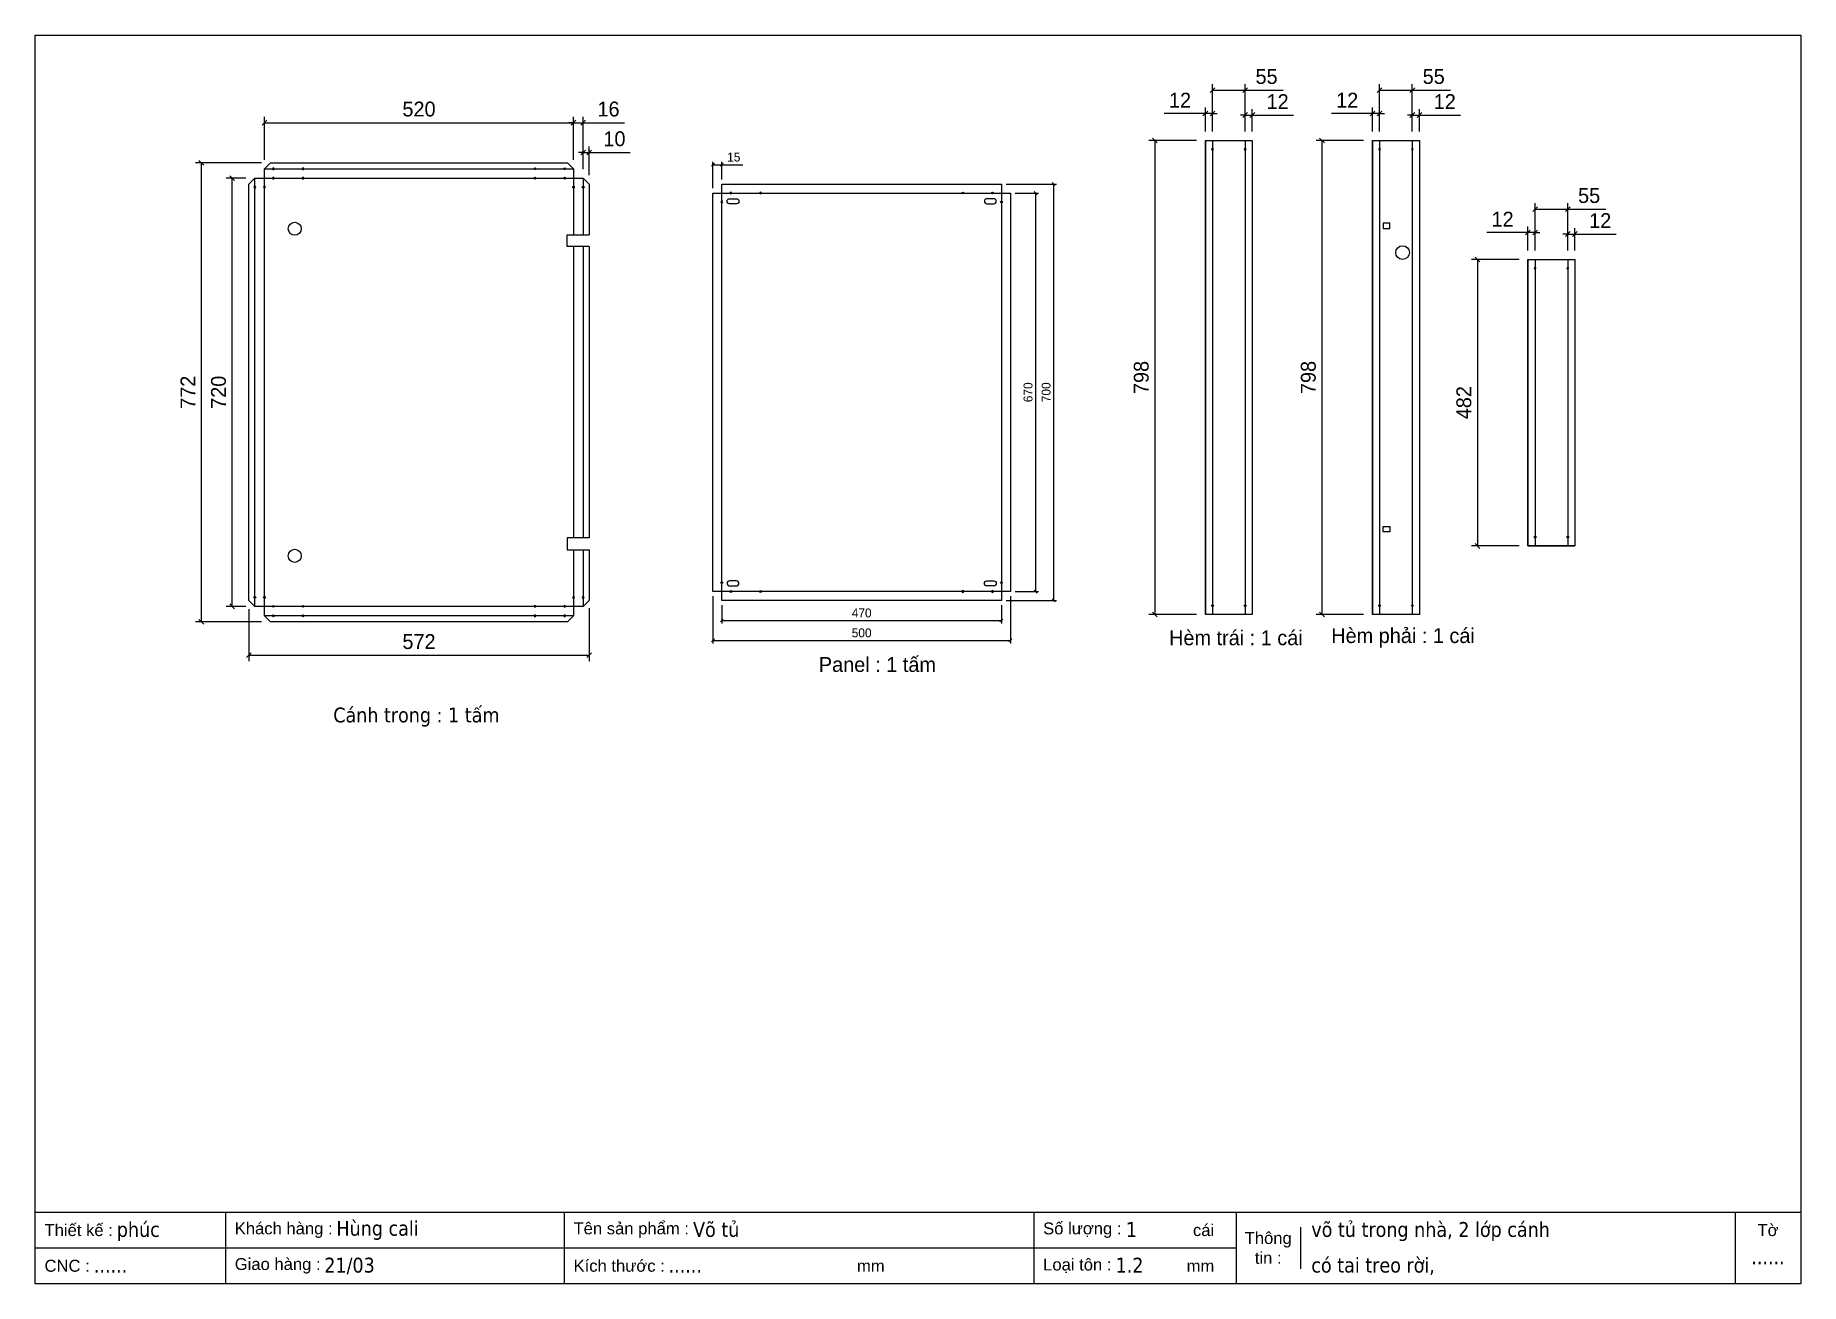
# Model space of a CAD drawing. Header units: millimetres. Extents: x 0 to 2970, y 0 to 2100.
import ezdxf
from ezdxf.enums import TextEntityAlignment as Align

# ---------------------------------------------------------------- set-up
doc = ezdxf.new("R2010")
doc.units = ezdxf.units.MM
doc.layers.add('CNC', color=7, linetype='Continuous')
doc.layers.add('DIM', color=253, linetype='Continuous')
doc.styles.add('Arial', font='arial.ttf')
doc.styles.add('Tahoma (Input Text)', font='tahoma.ttf')
doc.dimstyles.new('Dim-15', dxfattribs={"dimtxt": 15, "dimasz": 5, "dimexe": 5, "dimexo": 8, "dimgap": 5, "dimtad": 1, "dimdec": 0, "dimtxsty": 'Standard', "dimblk": 'OBLIQUE', "dimcen": 10, "dimclrd": 5, "dimclre": 5, "dimclrt": 3, "dimazin": 3, "dimtfac": 1, "dimtdec": 0, "dimtmove": 0, "dimatfit": 3, "dimldrblk": 'OBLIQUE', "dimlwd": 9, "dimlwe": 9})
doc.dimstyles.new('Dim-25', dxfattribs={"dimtxt": 25, "dimasz": 8, "dimexe": 10, "dimexo": 15, "dimgap": 10, "dimtad": 1, "dimdec": 0, "dimtxsty": 'Standard', "dimblk": 'OBLIQUE', "dimcen": 10, "dimclrd": 5, "dimclre": 5, "dimclrt": 3, "dimazin": 3, "dimtfac": 1, "dimtdec": 0, "dimtmove": 0, "dimatfit": 3, "dimldrblk": 'OBLIQUE', "dimlwd": 9, "dimlwe": 9})

# ---------------------------------------------------------------- blocks, each defined once
blk = doc.blocks.new('f3daunguoc')
at = {"layer": 'CNC', "color": 2, "lineweight": -3}
blk.add_circle((0, 0), 1.5, dxfattribs=at)
blk = doc.blocks.new('*D1')
at = {"color": 5, "lineweight": 9, "ltscale": 3, "transparency": 16777216}
for p, q in [((2035.4, 1965.9), (2027.4, 1965.9)), ((2035.4, 1938.2), (2035.4, 1975.9)), ((2035.4, 1965.9), (2047.4, 1965.9)), ((2047.4, 1938.2), (2047.4, 1975.9)), ((2047.4, 1965.9), (2116.6, 1965.9))]:
    blk.add_line(p, q, dxfattribs=at)
at = {"color": 0, "linetype": 'ByBlock', "lineweight": -2}
for p, q in [((2031.4, 1961.9), (2039.4, 1969.9)), ((2051.4, 1969.9), (2043.4, 1961.9))]:
    blk.add_line(p, q, dxfattribs=at)
at = {"layer": 'Defpoints', "color": 0, "ltscale": 3, "transparency": 16777216}
for p in [(2047.4, 1965.9), (2035.4, 1923.2), (2047.4, 1923.2)]:
    blk.add_point(p, dxfattribs=at)
at = {"color": 3, "ltscale": 3, "transparency": 16777216, "insert": (2090, 1988.5), "char_height": 25, "attachment_point": 5}
blk.add_mtext('12', dxfattribs=at)
blk = doc.blocks.new('_Oblique')
at = {"color": 0, "linetype": 'ByBlock', "lineweight": -2}
blk.add_line((-0.5, -0.5), (0.5, 0.5), dxfattribs=at)
blk = doc.blocks.new('*D2')
at = {"color": 0, "linetype": 'ByBlock', "lineweight": -2}
for p, q in [((1984.4, 2011.7), (1976.4, 2003.7)), ((2031.4, 2003.7), (2039.4, 2011.7))]:
    blk.add_line(p, q, dxfattribs=at)
at = {"color": 5, "lineweight": 9, "ltscale": 3, "transparency": 16777216}
for p, q in [((1980.4, 1938.2), (1980.4, 2017.7)), ((1980.4, 2007.7), (2035.4, 2007.7)), ((2035.4, 1938.2), (2035.4, 2017.7)), ((2035.4, 2007.7), (2099.4, 2007.7))]:
    blk.add_line(p, q, dxfattribs=at)
at = {"layer": 'Defpoints', "color": 0, "ltscale": 3, "transparency": 16777216}
for p in [(2035.4, 2007.7), (1980.4, 1923.2), (2035.4, 1923.2)]:
    blk.add_point(p, dxfattribs=at)
at = {"color": 3, "ltscale": 3, "transparency": 16777216, "insert": (2071.4, 2030.5), "char_height": 25, "attachment_point": 5}
blk.add_mtext('55', dxfattribs=at)
blk = doc.blocks.new('*D3')
at = {"color": 5, "lineweight": 9, "ltscale": 3, "transparency": 16777216}
for p, q in [((1968.4, 1968.4), (1899.2, 1968.4)), ((1968.4, 1938.2), (1968.4, 1978.4)), ((1980.4, 1968.4), (1968.4, 1968.4)), ((1980.4, 1938.2), (1980.4, 1978.4)), ((1980.4, 1968.4), (1988.4, 1968.4))]:
    blk.add_line(p, q, dxfattribs=at)
at = {"color": 0, "linetype": 'ByBlock', "lineweight": -2}
for p, q in [((1964.4, 1964.4), (1972.4, 1972.4)), ((1984.4, 1972.4), (1976.4, 1964.4))]:
    blk.add_line(p, q, dxfattribs=at)
at = {"layer": 'Defpoints', "color": 0, "ltscale": 3, "transparency": 16777216}
for p in [(1968.4, 1968.4), (1968.4, 1923.2), (1980.4, 1923.2)]:
    blk.add_point(p, dxfattribs=at)
at = {"color": 3, "ltscale": 3, "transparency": 16777216, "insert": (1925.8, 1990.9), "char_height": 25, "attachment_point": 5}
blk.add_mtext('12', dxfattribs=at)
blk = doc.blocks.new('*D4')
at = {"color": 5, "lineweight": 9, "ltscale": 3, "transparency": 16777216}
for p, q in [((1953.4, 1923.2), (1873.4, 1923.2)), ((1883.4, 1923.2), (1883.4, 1125.6)), ((1953.4, 1125.6), (1873.4, 1125.6))]:
    blk.add_line(p, q, dxfattribs=at)
at = {"color": 0, "linetype": 'ByBlock', "lineweight": -2}
for p, q in [((1887.4, 1919.2), (1879.4, 1927.2)), ((1879.4, 1129.6), (1887.4, 1121.6))]:
    blk.add_line(p, q, dxfattribs=at)
at = {"layer": 'Defpoints', "color": 0, "ltscale": 3, "transparency": 16777216}
for p in [(1968.4, 1923.2), (1883.4, 1125.6), (1968.4, 1125.6)]:
    blk.add_point(p, dxfattribs=at)
at = {"color": 3, "ltscale": 3, "transparency": 16777216, "insert": (1860.7, 1524.4), "char_height": 25, "attachment_point": 5, "rotation": 90}
blk.add_mtext('798', dxfattribs=at)
blk = doc.blocks.new('*D5')
at = {"color": 5, "lineweight": 9, "ltscale": 3, "transparency": 16777216}
for p, q in [((2316.6, 1965.9), (2308.6, 1965.9)), ((2316.6, 1938.2), (2316.6, 1975.9)), ((2316.6, 1965.9), (2328.6, 1965.9)), ((2328.6, 1938.2), (2328.6, 1975.9)), ((2328.6, 1965.9), (2397.8, 1965.9))]:
    blk.add_line(p, q, dxfattribs=at)
at = {"color": 0, "linetype": 'ByBlock', "lineweight": -2}
for p, q in [((2312.6, 1961.9), (2320.6, 1969.9)), ((2332.6, 1969.9), (2324.6, 1961.9))]:
    blk.add_line(p, q, dxfattribs=at)
at = {"layer": 'Defpoints', "color": 0, "ltscale": 3, "transparency": 16777216}
for p in [(2328.6, 1965.9), (2316.6, 1923.2), (2328.6, 1923.2)]:
    blk.add_point(p, dxfattribs=at)
at = {"color": 3, "ltscale": 3, "transparency": 16777216, "insert": (2371.2, 1988.5), "char_height": 25, "attachment_point": 5}
blk.add_mtext('12', dxfattribs=at)
blk = doc.blocks.new('*D6')
at = {"color": 0, "linetype": 'ByBlock', "lineweight": -2}
for p, q in [((2265.6, 2011.7), (2257.6, 2003.7)), ((2312.6, 2003.7), (2320.6, 2011.7))]:
    blk.add_line(p, q, dxfattribs=at)
at = {"color": 5, "lineweight": 9, "ltscale": 3, "transparency": 16777216}
for p, q in [((2261.6, 1938.2), (2261.6, 2017.7)), ((2261.6, 2007.7), (2316.6, 2007.7)), ((2316.6, 1938.2), (2316.6, 2017.7)), ((2316.6, 2007.7), (2380.6, 2007.7))]:
    blk.add_line(p, q, dxfattribs=at)
at = {"layer": 'Defpoints', "color": 0, "ltscale": 3, "transparency": 16777216}
for p in [(2316.6, 2007.7), (2261.6, 1923.2), (2316.6, 1923.2)]:
    blk.add_point(p, dxfattribs=at)
at = {"color": 3, "ltscale": 3, "transparency": 16777216, "insert": (2352.6, 2030.5), "char_height": 25, "attachment_point": 5}
blk.add_mtext('55', dxfattribs=at)
blk = doc.blocks.new('*D7')
at = {"color": 5, "lineweight": 9, "ltscale": 3, "transparency": 16777216}
for p, q in [((2249.6, 1968.4), (2180.4, 1968.4)), ((2249.6, 1938.2), (2249.6, 1978.4)), ((2261.6, 1968.4), (2249.6, 1968.4)), ((2261.6, 1938.2), (2261.6, 1978.4)), ((2261.6, 1968.4), (2269.6, 1968.4))]:
    blk.add_line(p, q, dxfattribs=at)
at = {"color": 0, "linetype": 'ByBlock', "lineweight": -2}
for p, q in [((2245.6, 1964.4), (2253.6, 1972.4)), ((2265.6, 1972.4), (2257.6, 1964.4))]:
    blk.add_line(p, q, dxfattribs=at)
at = {"layer": 'Defpoints', "color": 0, "ltscale": 3, "transparency": 16777216}
for p in [(2249.6, 1968.4), (2249.6, 1923.2), (2261.6, 1923.2)]:
    blk.add_point(p, dxfattribs=at)
at = {"color": 3, "ltscale": 3, "transparency": 16777216, "insert": (2207, 1990.9), "char_height": 25, "attachment_point": 5}
blk.add_mtext('12', dxfattribs=at)
blk = doc.blocks.new('*D8')
at = {"color": 5, "lineweight": 9, "ltscale": 3, "transparency": 16777216}
for p, q in [((2234.6, 1923.2), (2154.6, 1923.2)), ((2164.6, 1923.2), (2164.6, 1125.6)), ((2234.6, 1125.6), (2154.6, 1125.6))]:
    blk.add_line(p, q, dxfattribs=at)
at = {"color": 0, "linetype": 'ByBlock', "lineweight": -2}
for p, q in [((2168.6, 1919.2), (2160.6, 1927.2)), ((2160.6, 1129.6), (2168.6, 1121.6))]:
    blk.add_line(p, q, dxfattribs=at)
at = {"layer": 'Defpoints', "color": 0, "ltscale": 3, "transparency": 16777216}
for p in [(2249.6, 1923.2), (2164.6, 1125.6), (2249.6, 1125.6)]:
    blk.add_point(p, dxfattribs=at)
at = {"color": 3, "ltscale": 3, "transparency": 16777216, "insert": (2141.8, 1524.4), "char_height": 25, "attachment_point": 5, "rotation": 90}
blk.add_mtext('798', dxfattribs=at)
blk = doc.blocks.new('*D9')
at = {"color": 5, "lineweight": 9, "ltscale": 3, "transparency": 16777216}
for p, q in [((2578.1, 1765.7), (2570.1, 1765.7)), ((2578.1, 1738), (2578.1, 1775.7)), ((2578.1, 1765.7), (2590.1, 1765.7)), ((2590.1, 1738), (2590.1, 1775.7)), ((2590.1, 1765.7), (2659.4, 1765.7))]:
    blk.add_line(p, q, dxfattribs=at)
at = {"color": 0, "linetype": 'ByBlock', "lineweight": -2}
for p, q in [((2574.1, 1761.7), (2582.1, 1769.7)), ((2594.1, 1769.7), (2586.1, 1761.7))]:
    blk.add_line(p, q, dxfattribs=at)
at = {"layer": 'Defpoints', "color": 0, "ltscale": 3, "transparency": 16777216}
for p in [(2590.1, 1765.7), (2578.1, 1723), (2590.1, 1723)]:
    blk.add_point(p, dxfattribs=at)
at = {"color": 3, "ltscale": 3, "transparency": 16777216, "insert": (2632.7, 1788.3), "char_height": 25, "attachment_point": 5}
blk.add_mtext('12', dxfattribs=at)
blk = doc.blocks.new('*D10')
at = {"color": 5, "lineweight": 9, "ltscale": 3, "transparency": 16777216}
for p, q in [((2523.1, 1738), (2523.1, 1817.5)), ((2578.1, 1738), (2578.1, 1817.5)), ((2523.1, 1807.5), (2578.1, 1807.5)), ((2578.1, 1807.5), (2642.1, 1807.5))]:
    blk.add_line(p, q, dxfattribs=at)
at = {"color": 0, "linetype": 'ByBlock', "lineweight": -2}
for p, q in [((2527.1, 1811.5), (2519.1, 1803.5)), ((2574.1, 1803.5), (2582.1, 1811.5))]:
    blk.add_line(p, q, dxfattribs=at)
at = {"layer": 'Defpoints', "color": 0, "ltscale": 3, "transparency": 16777216}
for p in [(2578.1, 1807.5), (2523.1, 1723), (2578.1, 1723)]:
    blk.add_point(p, dxfattribs=at)
at = {"color": 3, "ltscale": 3, "transparency": 16777216, "insert": (2614.1, 1830.3), "char_height": 25, "attachment_point": 5}
blk.add_mtext('55', dxfattribs=at)
blk = doc.blocks.new('*D11')
at = {"color": 5, "lineweight": 9, "ltscale": 3, "transparency": 16777216}
for p, q in [((2511.1, 1768.2), (2441.9, 1768.2)), ((2511.1, 1738), (2511.1, 1778.2)), ((2523.1, 1768.2), (2511.1, 1768.2)), ((2523.1, 1738), (2523.1, 1778.2)), ((2523.1, 1768.2), (2531.1, 1768.2))]:
    blk.add_line(p, q, dxfattribs=at)
at = {"color": 0, "linetype": 'ByBlock', "lineweight": -2}
for p, q in [((2507.1, 1764.2), (2515.1, 1772.2)), ((2527.1, 1772.2), (2519.1, 1764.2))]:
    blk.add_line(p, q, dxfattribs=at)
at = {"layer": 'Defpoints', "color": 0, "ltscale": 3, "transparency": 16777216}
for p in [(2511.1, 1768.2), (2511.1, 1723), (2523.1, 1723)]:
    blk.add_point(p, dxfattribs=at)
at = {"color": 3, "ltscale": 3, "transparency": 16777216, "insert": (2468.5, 1790.7), "char_height": 25, "attachment_point": 5}
blk.add_mtext('12', dxfattribs=at)
blk = doc.blocks.new('*D12')
at = {"color": 5, "lineweight": 9, "ltscale": 3, "transparency": 16777216}
for p, q in [((2496.1, 1723), (2416.2, 1723)), ((2426.2, 1723), (2426.2, 1241)), ((2496.1, 1241), (2416.2, 1241))]:
    blk.add_line(p, q, dxfattribs=at)
at = {"color": 0, "linetype": 'ByBlock', "lineweight": -2}
for p, q in [((2430.2, 1719), (2422.2, 1727)), ((2422.2, 1245), (2430.2, 1237))]:
    blk.add_line(p, q, dxfattribs=at)
at = {"layer": 'Defpoints', "color": 0, "ltscale": 3, "transparency": 16777216}
for p in [(2511.1, 1723), (2426.2, 1241), (2511.1, 1241)]:
    blk.add_point(p, dxfattribs=at)
at = {"color": 3, "ltscale": 3, "transparency": 16777216, "insert": (2403.4, 1482), "char_height": 25, "attachment_point": 5, "rotation": 90}
blk.add_mtext('482', dxfattribs=at)
blk = doc.blocks.new('ovan8.5x20')
at = {"layer": 'CNC', "color": 2, "lineweight": -3}
for p, q in [((5.7, 4.2), (-5.8, 4.2)), ((-5.8, -4.2), (5.7, -4.2))]:
    blk.add_line(p, q, dxfattribs=at)
for centre, start, end in [((-5.8, 0), 90, 270), ((5.7, 0), 270, 90)]:
    blk.add_arc(centre, 4.25, start, end, dxfattribs=at)
blk = doc.blocks.new('*D13')
at = {"color": 0, "linetype": 'ByBlock', "lineweight": -2}
for p, q in [((1157.5, 1118.1), (1152.5, 1113.1)), ((1622.9, 1113.1), (1627.9, 1118.1))]:
    blk.add_line(p, q, dxfattribs=at)
at = {"layer": 'Defpoints', "color": 0, "transparency": 16777216}
for p in [(1155, 1149.3), (1625.4, 1149.3), (1625.4, 1115.6)]:
    blk.add_point(p, dxfattribs=at)
at = {"layer": 'DIM', "color": 5, "lineweight": 9, "transparency": 16777216}
for p, q in [((1155, 1141.3), (1155, 1110.6)), ((1625.4, 1141.3), (1625.4, 1110.6)), ((1155, 1115.6), (1625.4, 1115.6))]:
    blk.add_line(p, q, dxfattribs=at)
at = {"layer": 'DIM', "color": 3, "transparency": 16777216, "insert": (1390.2, 1128.2), "char_height": 15, "attachment_point": 5}
blk.add_mtext('470', dxfattribs=at)
blk = doc.blocks.new('*D14')
at = {"color": 0, "linetype": 'ByBlock', "lineweight": -2}
for p, q in [((1142.5, 1084.6), (1137.5, 1079.6)), ((1637.9, 1079.6), (1642.9, 1084.6))]:
    blk.add_line(p, q, dxfattribs=at)
at = {"layer": 'Defpoints', "color": 0, "transparency": 16777216}
for p in [(1140, 1164.3), (1640.4, 1164.3), (1640.4, 1082.1)]:
    blk.add_point(p, dxfattribs=at)
at = {"layer": 'DIM', "color": 5, "lineweight": 9, "transparency": 16777216}
for p, q in [((1140, 1156.3), (1140, 1077.1)), ((1640.4, 1156.3), (1640.4, 1077.1)), ((1140, 1082.1), (1640.4, 1082.1))]:
    blk.add_line(p, q, dxfattribs=at)
at = {"layer": 'DIM', "color": 3, "transparency": 16777216, "insert": (1390.2, 1094.7), "char_height": 15, "attachment_point": 5}
blk.add_mtext('500', dxfattribs=at)
blk = doc.blocks.new('*D15')
at = {"color": 0, "linetype": 'ByBlock', "lineweight": -2}
for p, q in [((1685.3, 1832.2), (1680.3, 1837.2)), ((1680.3, 1166.8), (1685.3, 1161.8))]:
    blk.add_line(p, q, dxfattribs=at)
at = {"layer": 'Defpoints', "color": 0, "transparency": 16777216}
for p in [(1640.4, 1834.7), (1640.4, 1164.3), (1682.8, 1164.3)]:
    blk.add_point(p, dxfattribs=at)
at = {"layer": 'DIM', "color": 5, "lineweight": 9, "transparency": 16777216}
for p, q in [((1648.4, 1834.7), (1687.8, 1834.7)), ((1682.8, 1834.7), (1682.8, 1164.3)), ((1648.4, 1164.3), (1687.8, 1164.3))]:
    blk.add_line(p, q, dxfattribs=at)
at = {"layer": 'DIM', "color": 3, "transparency": 16777216, "insert": (1670.2, 1499.5), "char_height": 15, "attachment_point": 5, "rotation": 90}
blk.add_mtext('670', dxfattribs=at)
blk = doc.blocks.new('*D16')
at = {"color": 0, "linetype": 'ByBlock', "lineweight": -2}
for p, q in [((1715.7, 1847.2), (1710.7, 1852.2)), ((1710.7, 1151.8), (1715.7, 1146.8))]:
    blk.add_line(p, q, dxfattribs=at)
at = {"layer": 'Defpoints', "color": 0, "transparency": 16777216}
for p in [(1625.4, 1849.7), (1625.4, 1149.3), (1713.2, 1149.3)]:
    blk.add_point(p, dxfattribs=at)
at = {"layer": 'DIM', "color": 5, "lineweight": 9, "transparency": 16777216}
for p, q in [((1633.4, 1849.7), (1718.2, 1849.7)), ((1713.2, 1849.7), (1713.2, 1149.3)), ((1633.4, 1149.3), (1718.2, 1149.3))]:
    blk.add_line(p, q, dxfattribs=at)
at = {"layer": 'DIM', "color": 3, "transparency": 16777216, "insert": (1700.6, 1499.5), "char_height": 15, "attachment_point": 5, "rotation": 90}
blk.add_mtext('700', dxfattribs=at)
blk = doc.blocks.new('*D17')
at = {"color": 0, "linetype": 'ByBlock', "lineweight": -2}
for p, q in [((1142.5, 1884.9), (1137.5, 1879.9)), ((1152.5, 1879.9), (1157.5, 1884.9))]:
    blk.add_line(p, q, dxfattribs=at)
at = {"layer": 'Defpoints', "color": 0, "transparency": 16777216}
for p in [(1155, 1882.4), (1155, 1849.7), (1140, 1834.7)]:
    blk.add_point(p, dxfattribs=at)
at = {"layer": 'DIM', "color": 5, "lineweight": 9, "transparency": 16777216}
for p, q in [((1140, 1842.7), (1140, 1887.4)), ((1140, 1882.4), (1155, 1882.4)), ((1155, 1857.7), (1155, 1887.4)), ((1155, 1882.4), (1190.2, 1882.4))]:
    blk.add_line(p, q, dxfattribs=at)
at = {"layer": 'DIM', "color": 3, "transparency": 16777216, "insert": (1175.1, 1895.1), "char_height": 15, "attachment_point": 5}
blk.add_mtext('15', dxfattribs=at)
blk = doc.blocks.new('khungtenAsean2')
at = {"color": 7}
for p, q in [((2970, -1980), (0, -1980)), ((320, -1980), (320, -2100)), ((890, -1980), (890, -2100)), ((1680, -1980), (1680, -2100)), ((2020, -1980), (2020, -2100)), ((2860, -1980), (2860, -2100)), ((2128.3, -2005), (2128.3, -2075)), ((2020, -2040), (0, -2040))]:
    blk.add_line(p, q, dxfattribs=at)
blk.add_lwpolyline([(0, 0), (2970, 0), (2970, -2100), (0, -2100)], close=True, dxfattribs=at)
at = {"color": 2, "char_height": 20, "style": 'Arial'}
for s, insert, width, attachment_point in [('  Thiết kế :', (0, -2010), 917.634, 4), ('  Khách hàng :', (320, -2010), 917.634, 4), ('  Tên sản phẩm :', (890, -2010), 917.634, 4), ('  Số lượng :', (1680, -2010), 917.634, 4), ('cái', (1947.6, -2010), 917.634, 4), ('Thông\\Ptin :', (2074.2, -2040), 108.311, 5), ('Tờ', (2915, -2010), 110, 5), ('  CNC :', (0, -2070), 917.634, 4), ('  Giao hàng :', (320, -2070), 917.634, 4), ('  Kích thước :', (890, -2070), 917.634, 4), ('mm', (1382.3, -2070), 917.634, 4), ('  Loại tôn :', (1680, -2070), 917.634, 4), ('mm', (1936.9, -2070), 917.634, 4)]:
    blk.add_mtext(s, dxfattribs=dict(at, insert=insert, width=width, attachment_point=attachment_point))
at = {"color": 1, "style": 'Tahoma (Input Text)', "flags": 8}
for tag, p in [('#01', (137.1, -2021.3)), ('#03', (506.6, -2019.3)), ('#05', (1106.6, -2021.3)), ('#07', (1834.7, -2021.3)), ('#09', (2146.7, -2021.3)), ('#02', (98.5, -2081.3)), ('#04', (486.1, -2081.3)), ('#06', (1065.3, -2081.3)), ('#08', (1817.4, -2081.3)), ('#10', (2146.7, -2081.3))]:
    blk.add_attdef(tag, p, '', height=25, dxfattribs=at)
blk.add_attdef('#11', text='', height=25, dxfattribs=at).set_placement((2915, -2067.3), align=Align.CENTER)
blk = doc.blocks.new('*D18')
at = {"color": 5, "lineweight": 9, "ltscale": 3, "transparency": 16777216}
for p, q in [((921.6, 1903), (913.6, 1903)), ((921.6, 1874.6), (921.6, 1913)), ((921.6, 1903), (931.6, 1903)), ((931.6, 1864.6), (931.6, 1913)), ((931.6, 1903), (1001, 1903))]:
    blk.add_line(p, q, dxfattribs=at)
at = {"color": 0, "linetype": 'ByBlock', "lineweight": -2}
for p, q in [((917.6, 1899), (925.6, 1907)), ((935.6, 1907), (927.6, 1899))]:
    blk.add_line(p, q, dxfattribs=at)
at = {"layer": 'Defpoints', "color": 0, "ltscale": 3, "transparency": 16777216}
for p in [(931.6, 1903), (921.6, 1859.6), (931.6, 1849.6)]:
    blk.add_point(p, dxfattribs=at)
at = {"color": 3, "ltscale": 3, "transparency": 16777216, "insert": (974.3, 1925.8), "char_height": 25, "attachment_point": 5}
blk.add_mtext('10', dxfattribs=at)
blk = doc.blocks.new('*D19')
at = {"color": 5, "lineweight": 9, "ltscale": 3, "transparency": 16777216}
for p, q in [((905.6, 1890.6), (905.6, 1963)), ((921.6, 1874.6), (921.6, 1963)), ((905.6, 1953), (897.6, 1953)), ((905.6, 1953), (921.6, 1953)), ((921.6, 1953), (991.1, 1953))]:
    blk.add_line(p, q, dxfattribs=at)
at = {"color": 0, "linetype": 'ByBlock', "lineweight": -2}
for p, q in [((901.6, 1949), (909.6, 1957)), ((925.6, 1957), (917.6, 1949))]:
    blk.add_line(p, q, dxfattribs=at)
at = {"layer": 'Defpoints', "color": 0, "ltscale": 3, "transparency": 16777216}
for p in [(921.6, 1953), (905.6, 1875.6), (921.6, 1859.6)]:
    blk.add_point(p, dxfattribs=at)
at = {"color": 3, "ltscale": 3, "transparency": 16777216, "insert": (964.3, 1975.8), "char_height": 25, "attachment_point": 5}
blk.add_mtext('16', dxfattribs=at)
blk = doc.blocks.new('*D20')
at = {"color": 5, "lineweight": 9, "ltscale": 3, "transparency": 16777216}
for p, q in [((385.4, 1890.6), (385.4, 1963)), ((905.6, 1890.6), (905.6, 1963)), ((385.4, 1953), (905.6, 1953))]:
    blk.add_line(p, q, dxfattribs=at)
at = {"color": 0, "linetype": 'ByBlock', "lineweight": -2}
for p, q in [((389.4, 1957), (381.4, 1949)), ((901.6, 1949), (909.6, 1957))]:
    blk.add_line(p, q, dxfattribs=at)
at = {"layer": 'Defpoints', "color": 0, "ltscale": 3, "transparency": 16777216}
for p in [(905.6, 1953), (385.4, 1875.6), (905.6, 1875.6)]:
    blk.add_point(p, dxfattribs=at)
at = {"color": 3, "ltscale": 3, "transparency": 16777216, "insert": (645.5, 1975.8), "char_height": 25, "attachment_point": 5}
blk.add_mtext('520', dxfattribs=at)
blk = doc.blocks.new('*D21')
at = {"color": 5, "lineweight": 9, "ltscale": 3, "transparency": 16777216}
for p, q in [((380.4, 1885.6), (269.3, 1885.6)), ((279.3, 1885.6), (279.3, 1113.4)), ((380.4, 1113.4), (269.3, 1113.4))]:
    blk.add_line(p, q, dxfattribs=at)
at = {"color": 0, "linetype": 'ByBlock', "lineweight": -2}
for p, q in [((283.3, 1881.6), (275.3, 1889.6)), ((275.3, 1117.4), (283.3, 1109.4))]:
    blk.add_line(p, q, dxfattribs=at)
at = {"layer": 'Defpoints', "color": 0, "ltscale": 3, "transparency": 16777216}
for p in [(395.4, 1885.6), (279.3, 1113.4), (395.4, 1113.4)]:
    blk.add_point(p, dxfattribs=at)
at = {"color": 3, "ltscale": 3, "transparency": 16777216, "insert": (256.8, 1499.5), "char_height": 25, "attachment_point": 5, "rotation": 90}
blk.add_mtext('772', dxfattribs=at)
blk = doc.blocks.new('*D22')
at = {"color": 5, "lineweight": 9, "ltscale": 3, "transparency": 16777216}
for p, q in [((354.4, 1859.6), (321, 1859.6)), ((331, 1139.4), (331, 1859.6)), ((354.4, 1139.4), (321, 1139.4))]:
    blk.add_line(p, q, dxfattribs=at)
at = {"color": 0, "linetype": 'ByBlock', "lineweight": -2}
for p, q in [((335, 1855.6), (327, 1863.6)), ((327, 1143.4), (335, 1135.4))]:
    blk.add_line(p, q, dxfattribs=at)
at = {"layer": 'Defpoints', "color": 0, "ltscale": 3, "transparency": 16777216}
for p in [(331, 1859.6), (369.4, 1859.6), (369.4, 1139.4)]:
    blk.add_point(p, dxfattribs=at)
at = {"color": 3, "ltscale": 3, "transparency": 16777216, "insert": (308.3, 1499.5), "char_height": 25, "attachment_point": 5, "rotation": 90}
blk.add_mtext('720', dxfattribs=at)
blk = doc.blocks.new('*D23')
at = {"color": 5, "lineweight": 9, "ltscale": 3, "transparency": 16777216}
for p, q in [((359.4, 1134.4), (359.4, 1047.3)), ((931.6, 1136.3), (931.6, 1047.3)), ((359.4, 1057.3), (931.6, 1057.3))]:
    blk.add_line(p, q, dxfattribs=at)
at = {"color": 0, "linetype": 'ByBlock', "lineweight": -2}
for p, q in [((363.4, 1061.3), (355.4, 1053.3)), ((927.6, 1053.3), (935.6, 1061.3))]:
    blk.add_line(p, q, dxfattribs=at)
at = {"layer": 'Defpoints', "color": 0, "ltscale": 3, "transparency": 16777216}
for p in [(359.4, 1149.4), (931.6, 1151.3), (931.6, 1057.3)]:
    blk.add_point(p, dxfattribs=at)
at = {"color": 3, "ltscale": 3, "transparency": 16777216, "insert": (645.5, 1080), "char_height": 25, "attachment_point": 5}
blk.add_mtext('572', dxfattribs=at)

msp = doc.modelspace()

# ---------------------------------------------------------------- linework, layer by layer
at = {"color": 7}
for p, q in [((1968.4, 1923.2), (1968.4, 1125.6)), ((1980.4, 1923.2), (1980.4, 1125.6)), ((2035.4, 1923.2), (2035.4, 1125.6)), ((2047.4, 1923.2), (2047.4, 1125.6)), ((2249.6, 1923.2), (2249.6, 1125.6)), ((2261.6, 1923.2), (2261.6, 1125.6)), ((2316.6, 1923.2), (2316.6, 1125.6)), ((2328.6, 1923.2), (2328.6, 1125.6)), ((2511.1, 1723), (2511.1, 1241)), ((2523.1, 1723), (2523.1, 1241)), ((2578.1, 1723), (2578.1, 1241)), ((2590.1, 1723), (2590.1, 1241))]:
    msp.add_line(p, q, dxfattribs=at)
at = {"ltscale": 3}
msp.add_line((2511.1, 1241), (2590.1, 1241), dxfattribs=at)
for points in [[(1968.4, 1923.2), (2047.4, 1923.2), (2047.4, 1125.6), (1968.4, 1125.6)], [(2249.6, 1923.2), (2328.6, 1923.2), (2328.6, 1125.6), (2249.6, 1125.6)], [(2511.1, 1723), (2590.1, 1723), (2590.1, 1241), (2511.1, 1241)]]:
    msp.add_lwpolyline(points, close=True, dxfattribs=at)
at = {"color": 7}
for points in [[(931.6, 1234.4), (931.6, 1149.4), (921.6, 1139.4), (905.6, 1139.4), (905.6, 1123.4), (895.6, 1113.4), (395.4, 1113.4), (385.4, 1123.4), (385.4, 1139.4), (369.4, 1139.4), (359.4, 1149.4), (359.4, 1849.6), (369.4, 1859.6), (385.4, 1859.6), (385.4, 1875.6), (395.4, 1885.6), (895.6, 1885.6), (905.6, 1875.6), (905.6, 1859.6), (921.6, 1859.6), (931.6, 1849.6), (931.6, 1764.6)], [(385.4, 1875.6), (905.6, 1875.6)], [(369.4, 1139.4), (369.4, 1859.6)], [(905.6, 1234.4), (905.6, 1139.4), (385.4, 1139.4), (385.4, 1859.6), (905.6, 1859.6), (905.6, 1764.6)], [(921.6, 1859.6), (921.6, 1764.6)], [(1625.4, 1834.7), (1640.4, 1834.7), (1640.4, 1164.3), (1625.4, 1164.3), (1625.4, 1149.3), (1155, 1149.3), (1155, 1164.3), (1140, 1164.3), (1140, 1834.7), (1155, 1834.7), (1155, 1849.7), (1625.4, 1849.7), (1625.4, 1834.7)], [(905.6, 1744.6), (905.6, 1254.4)], [(921.6, 1744.6), (921.6, 1254.4)], [(931.6, 1744.6), (931.6, 1254.4)], [(921.6, 1234.4), (921.6, 1139.4)], [(905.6, 1123.4), (385.4, 1123.4)]]:
    msp.add_lwpolyline(points, dxfattribs=at)
msp.add_lwpolyline([(1155, 1834.7), (1625.4, 1834.7), (1625.4, 1164.3), (1155, 1164.3)], close=True, dxfattribs=at)
at = {"color": 2}
for points in [[(2278.8, 1784), (2267.8, 1784), (2267.8, 1775), (2278.8, 1775)], [(2278.8, 1264.8), (2267.8, 1264.8), (2267.8, 1273.8), (2278.8, 1273.8)]]:
    msp.add_lwpolyline(points, close=True, dxfattribs=at)
for points in [[(931.6, 1744.6), (894.6, 1744.6), (894.6, 1764.6), (931.6, 1764.6)], [(931.6, 1254.4), (894.6, 1254.4), (894.6, 1234.4), (931.6, 1234.4)]]:
    msp.add_lwpolyline(points, dxfattribs=at)
for centre in [(436.4, 1774.6), (436.4, 1224.4)]:
    msp.add_circle(centre, 11, dxfattribs=at)
at = {"color": 2, "ltscale": 3}
msp.add_circle((2300.2, 1734.5), 11.5, dxfattribs=at)

# ---------------------------------------------------------------- block references
at = {"color": 7}
ref = msp.add_blockref('khungtenAsean2', (0, 2100), dxfattribs=at)
ref.add_attrib('#11', '......', dxfattribs={"color": 1, "height": 25, "style": 'Tahoma (Input Text)'}).set_placement((2915, 32.7), align=Align.CENTER)
ref.add_attrib('#09', 'võ tủ trong nhà, 2 lớp cánh', (2146.7, 78.7), dxfattribs={"color": 1, "height": 25, "style": 'Tahoma (Input Text)'})
ref.add_attrib('#10', 'có tai treo rời,', (2146.7, 18.7), dxfattribs={"color": 1, "height": 25, "style": 'Tahoma (Input Text)'})
ref.add_attrib('#08', '1.2', (1817.4, 18.7), dxfattribs={"color": 1, "height": 25, "style": 'Tahoma (Input Text)'})
ref.add_attrib('#07', '1', (1834.7, 78.7), dxfattribs={"color": 1, "height": 25, "style": 'Tahoma (Input Text)'})
ref.add_attrib('#06', '......', (1065.3, 18.7), dxfattribs={"color": 1, "height": 25, "style": 'Tahoma (Input Text)'})
ref.add_attrib('#05', 'Võ tủ', (1106.6, 78.7), dxfattribs={"color": 1, "height": 25, "style": 'Tahoma (Input Text)'})
ref.add_attrib('#04', '21/03', (486.1, 18.7), dxfattribs={"color": 1, "height": 25, "style": 'Tahoma (Input Text)'})
ref.add_attrib('#03', 'Hùng cali', (506.6, 80.7), dxfattribs={"color": 1, "height": 25, "style": 'Tahoma (Input Text)'})
ref.add_attrib('#02', '......', (98.5, 18.7), dxfattribs={"color": 1, "height": 25, "style": 'Tahoma (Input Text)'})
ref.add_attrib('#01', 'phúc', (137.1, 78.7), dxfattribs={"color": 1, "height": 25, "style": 'Tahoma (Input Text)'})
at = {"lineweight": -3, "xscale": -1, "rotation": 180}
for p in [(1980.4, 1908.2), (2035.4, 1908.2), (2261.6, 1908.2), (2316.6, 1908.2), (400.4, 1875.6), (450.4, 1875.6), (369.4, 1844.6), (385.4, 1844.6), (400.4, 1859.6), (450.4, 1859.6), (1155, 1819.7), (1170, 1834.7), (1220, 1834.7), (2523.1, 1708), (2578.1, 1708)]:
    msp.add_blockref('f3daunguoc', p, dxfattribs=at)
at = {"lineweight": -3, "rotation": 180}
for p in [(840.6, 1875.6), (890.6, 1875.6), (840.6, 1859.6), (890.6, 1859.6), (905.6, 1844.6), (921.6, 1844.6), (1560.4, 1834.7), (1610.4, 1834.7), (1625.4, 1819.7)]:
    msp.add_blockref('f3daunguoc', p, dxfattribs=at)
at = {"lineweight": -3}
for p in [(2523.1, 1256), (2578.1, 1256), (1155, 1179.3), (1170, 1164.3), (1220, 1164.3), (369.4, 1154.4), (385.4, 1154.4), (400.4, 1139.4), (450.4, 1139.4), (1980.4, 1140.6), (2035.4, 1140.6), (2261.6, 1140.6), (2316.6, 1140.6), (400.4, 1123.4), (450.4, 1123.4)]:
    msp.add_blockref('f3daunguoc', p, dxfattribs=at)
at = {"lineweight": -3, "xscale": -1}
for p in [(1560.4, 1164.3), (1610.4, 1164.3), (1625.4, 1179.3), (840.6, 1139.4), (890.6, 1139.4), (905.6, 1154.4), (921.6, 1154.4), (840.6, 1123.4), (890.6, 1123.4)]:
    msp.add_blockref('f3daunguoc', p, dxfattribs=at)
at = {"layer": 'CNC', "lineweight": -3, "xscale": -1, "rotation": 180}
msp.add_blockref('ovan8.5x20', (1173.8, 1820.9), dxfattribs=at)
at = {"layer": 'CNC', "lineweight": -3, "rotation": 180}
msp.add_blockref('ovan8.5x20', (1606.6, 1820.9), dxfattribs=at)
at = {"layer": 'CNC', "lineweight": -3}
msp.add_blockref('ovan8.5x20', (1173.8, 1178.1), dxfattribs=at)
at = {"layer": 'CNC', "lineweight": -3, "xscale": -1}
msp.add_blockref('ovan8.5x20', (1606.6, 1178.1), dxfattribs=at)

# ---------------------------------------------------------------- texts
at = {"color": 2, "char_height": 25, "attachment_point": 5}
for s, insert, width in [('Hèm trái : 1 cái', (2019.8, 1086.4), 1214), ('Hèm phải : 1 cái', (2301, 1086.4), 1214), ('Panel : 1 tấm', (1416.7, 1041.4), 775), ('{\\fTahoma|b0|i0|c0|p34;Cánh trong : 1 tấm}', (641.1, 953.1), 775)]:
    msp.add_mtext(s, dxfattribs=dict(at, insert=insert, width=width))

# ---------------------------------------------------------------- dimensions: what is measured, and where the dimension line sits
at = {"ltscale": 3}
for base, p1, p2, picture, middle in [((2035.4, 2007.7), (1980.4, 1923.2), (2035.4, 1923.2), '*D2', (2071.4, 2030.5)), ((2316.6, 2007.7), (2261.6, 1923.2), (2316.6, 1923.2), '*D6', (2352.6, 2030.5)), ((905.6, 1953), (385.4, 1875.6), (905.6, 1875.6), '*D20', (645.5, 1975.8)), ((921.6, 1953), (905.6, 1875.6), (921.6, 1859.6), '*D19', (964.3, 1975.8)), ((1968.4, 1968.4), (1980.4, 1923.2), (1968.4, 1923.2), '*D3', (1925.8, 1990.9)), ((2047.4, 1965.9), (2035.4, 1923.2), (2047.4, 1923.2), '*D1', (2090, 1988.5)), ((2249.6, 1968.4), (2261.6, 1923.2), (2249.6, 1923.2), '*D7', (2207, 1990.9)), ((2328.6, 1965.9), (2316.6, 1923.2), (2328.6, 1923.2), '*D5', (2371.2, 1988.5)), ((931.6, 1903), (921.6, 1859.6), (931.6, 1849.6), '*D18', (974.3, 1925.8)), ((2578.1, 1807.5), (2523.1, 1723), (2578.1, 1723), '*D10', (2614.1, 1830.3)), ((2511.1, 1768.2), (2523.1, 1723), (2511.1, 1723), '*D11', (2468.5, 1790.7)), ((2590.1, 1765.7), (2578.1, 1723), (2590.1, 1723), '*D9', (2632.7, 1788.3)), ((931.6, 1057.3), (359.4, 1149.4), (931.6, 1151.3), '*D23', (645.5, 1080))]:
    dim = msp.add_linear_dim(base=base, p1=p1, p2=p2, dimstyle='Dim-25', dxfattribs=at)
    dim.commit()
    dim.dimension.update_dxf_attribs({"geometry": picture, "text_midpoint": middle})
for base, p1, p2, picture, middle in [((1883.4, 1125.6), (1968.4, 1923.2), (1968.4, 1125.6), '*D4', (1860.7, 1524.4)), ((2164.6, 1125.6), (2249.6, 1923.2), (2249.6, 1125.6), '*D8', (2141.8, 1524.4)), ((279.3, 1113.4), (395.4, 1885.6), (395.4, 1113.4), '*D21', (256.8, 1499.5)), ((331, 1859.6), (369.4, 1139.4), (369.4, 1859.6), '*D22', (308.3, 1499.5)), ((2426.2, 1241), (2511.1, 1723), (2511.1, 1241), '*D12', (2403.4, 1482))]:
    dim = msp.add_linear_dim(base=base, p1=p1, p2=p2, angle=90, dimstyle='Dim-25', dxfattribs=at)
    dim.commit()
    dim.dimension.update_dxf_attribs({"geometry": picture, "text_midpoint": middle})
at = {"layer": 'DIM', "color": 7}
for base, p1, p2, picture, middle in [((1155, 1882.4), (1140, 1834.7), (1155, 1849.7), '*D17', (1175.1, 1895.1)), ((1640.4, 1082.1), (1140, 1164.3), (1640.4, 1164.3), '*D14', (1390.2, 1094.7)), ((1625.4, 1115.6), (1155, 1149.3), (1625.4, 1149.3), '*D13', (1390.2, 1128.2))]:
    dim = msp.add_linear_dim(base=base, p1=p1, p2=p2, dimstyle='Dim-15', dxfattribs=at)
    dim.commit()
    dim.dimension.update_dxf_attribs({"geometry": picture, "text_midpoint": middle})
for base, p1, p2, picture, middle in [((1713.2, 1149.3), (1625.4, 1849.7), (1625.4, 1149.3), '*D16', (1700.6, 1499.5)), ((1682.8, 1164.3), (1640.4, 1834.7), (1640.4, 1164.3), '*D15', (1670.2, 1499.5))]:
    dim = msp.add_linear_dim(base=base, p1=p1, p2=p2, angle=90, dimstyle='Dim-15', dxfattribs=at)
    dim.commit()
    dim.dimension.update_dxf_attribs({"geometry": picture, "text_midpoint": middle})

doc.saveas('drawing.dxf')
